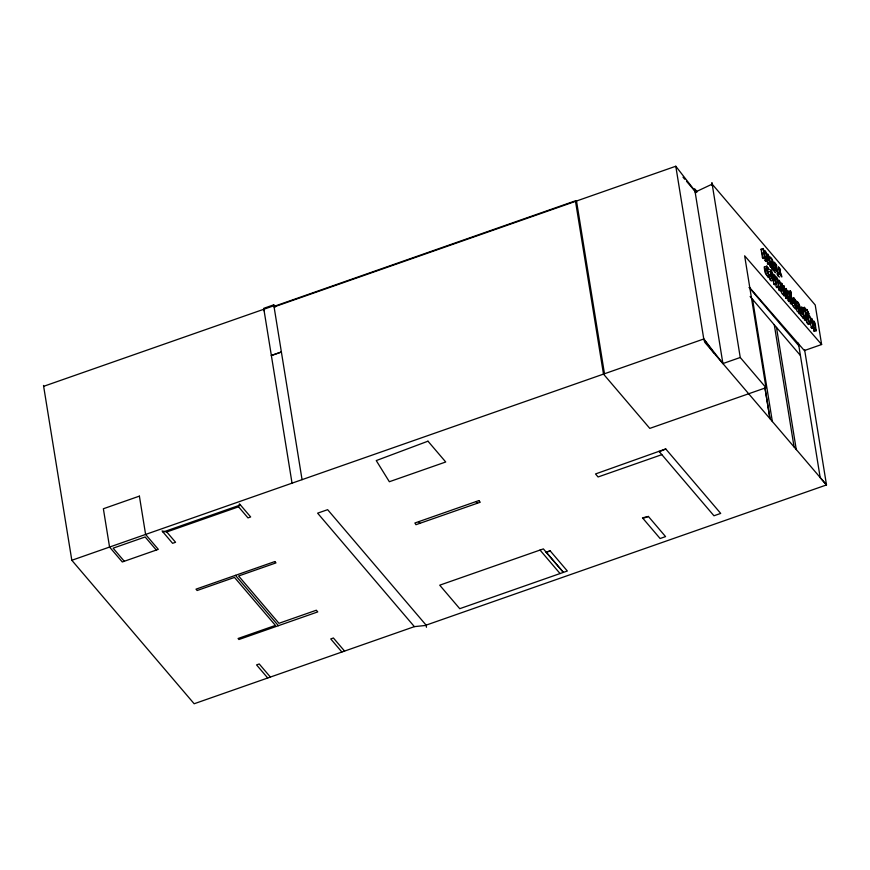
<?xml version="1.0" encoding="UTF-8"?>
<svg xmlns="http://www.w3.org/2000/svg" width="870" height="870" viewBox="0 0 870 870"><rect width="100%" height="100%" fill="white"/><g stroke="black" fill="none" stroke-linecap="round" stroke-linejoin="round"><path stroke-width="1.3" d="M711.649 185.267L711.932 182.667L740.25 357.494L766.002 387.694L649.792 428.388L603.497 374.1L575.429 200.818L274.006 306.403M765.132 268.428L765.176 270.396M772.147 280.673C770.515 282.25 769.069 277.269 768.634 275.921M809.317 324.271C807.697 325.837 806.251 320.856 805.805 319.518M238.543 506.818L239.489 503.86L250.658 516.954L247.983 517.889L238.543 506.818L166.757 531.951L162.081 530.972L172.608 543.315L175.566 542.282L166.757 531.951M783.087 293.538L784.066 295.985L786.067 295.278L785.088 292.842L782.663 294.136L781.978 293.69L780.423 289.775M785.088 292.842C781.967 294.027 782.152 284.512 781.434 282.989L782.163 283.837C782.793 284.599 782.467 293.397 784.86 291.45L783.979 285.958L781.978 286.665M808.534 323.227L807.284 322.259M779.618 277.084L777.987 275.964L777.04 273.419L779.041 272.712C785.164 282.685 773.31 258.075 780.542 270.091C775.181 261.315 786.915 286.534 779.041 272.712M768.177 257.911L770.178 257.205C773.55 257.727 775.736 275.05 773.365 266.568L770.602 267.351L768.786 263.403M773.365 266.568C771.418 266.883 770.298 262.729 770.994 261.207C773.724 264.426 772.408 258.89 770.385 258.477L768.384 259.173L770.298 261.489M797.181 306.479L794.908 302.194L796.909 301.498C800.28 302.01 802.466 319.344 800.096 310.851L797.333 311.634L795.517 307.686M800.096 310.851C798.16 311.177 797.029 307.012 797.725 305.5C800.454 308.719 799.139 303.173 797.116 302.771L795.115 303.467M795.55 306.327L796.3 306.425M695.141 192.15L712.171 184.146L815.223 305L821.628 344.52L804.348 350.566L749.44 287.372M659.351 451.737L665.757 448.963L720.708 513.409L713.965 515.769L659.003 451.323L595.515 473.954L598.082 476.967L661.842 454.651M263.719 308.339L273.724 304.837L275.496 306.903M43.641 386.323L273.887 305.729L302.064 479.685M694.934 190.824L675.794 166.246L274.061 306.925L273.724 304.837M764.328 257.02L765.633 261.424L767.634 260.717L766.905 259.869C767.623 254.834 762.511 245.394 765.187 257.846L763.186 258.553L762.457 257.705L761.087 249.233L763.088 248.526L764.067 250.973C765.056 249.19 766.329 252.963 766.514 253.844C769.45 252.43 769.461 262.196 770.08 263.588L768.079 264.284L766.97 261.065M762.457 257.705L764.458 256.998L765.187 257.846M764.904 260.565L766.905 259.869M767.351 263.436L769.352 262.74L770.08 263.588M770.766 264.121L772.767 263.414C774.224 269.95 769.352 260.097 772.767 263.414M766.938 270.146L768.939 269.439L766.851 265.959A4.285 1.12 70.7 0 0 766.231 266.448L766.774 270.613A5.166 1.359 70.7 0 0 767.775 273.408L770.091 276.334L768.09 277.03L765.774 274.115A5.166 1.359 70.7 0 1 764.773 271.32L764.23 267.155A4.285 1.12 70.7 0 1 764.85 266.666L765.208 266.905M771.364 267.264L772.484 269.569L774.713 268.982M773.212 268.917L773.441 270.331L775.442 269.635C782.75 278.661 771.462 258.401 776.714 265.6C769.471 253.572 781.325 278.193 775.213 268.221L775.442 269.635M777.269 274.833L779.27 274.126M773.832 283.979L775.833 283.272L776.562 284.12L774.55 284.827L773.832 283.979L773.049 279.139C767.383 271.038 773.963 269.504 773.104 279.129M776.279 286.85L778.28 286.143L779.009 287.002L777.008 287.698L776.279 286.85L775.507 282.108M778.726 289.71L780.727 289.014L781.456 289.862L779.444 290.569L778.15 286.165M784.142 289.21L786.154 288.514L787.132 290.95C790.254 289.786 790.058 299.269 790.776 300.803L788.775 301.509L787.698 298.421M788.318 291.613L790.319 290.906L791.037 291.754L791.287 293.299L789.286 293.995M788.568 293.147L790.569 292.45L791.287 293.299M783.348 295.137L785.349 294.43M785.523 297.681L787.524 296.985L788.242 297.834L786.241 298.53L785.131 295.267M788.057 300.661L790.058 299.954L790.776 300.803M790.188 303.151L792.189 302.455L792.907 303.304L790.906 304L789.797 300.737M793.929 301.803L795.93 301.096L793.842 297.627A4.285 1.12 70.7 0 0 793.233 298.116L793.766 302.271A5.166 1.359 70.7 0 0 794.778 305.065L797.083 307.991L795.082 308.698L792.777 305.772A5.166 1.359 70.7 0 1 791.765 302.978M43.5 385.453L71.819 560.28L703.776 338.985L722.905 363.562L740.25 357.494M799.497 307.708C796.083 304.38 800.955 314.233 799.497 307.708L797.246 308.11M802.347 308.067L804.348 307.36L805.065 308.208L805.315 309.753L803.314 310.449M163.016 532.07L240.424 504.959M806.784 309.437L804.783 310.144L806.37 314.026L806.914 314.668L808.915 313.961L806.784 309.437L808.915 313.961M800.063 313.32A5.166 1.359 70.7 0 0 800.781 315.157L803.086 318.083L805.087 317.376L802.782 314.462A5.166 1.359 70.7 0 1 801.77 311.667L801.237 307.501A4.285 1.12 70.7 0 1 801.846 307.012L803.934 310.492L801.933 311.188L801.727 309.905M802.847 311.134L804.848 310.438L805.566 311.286L806.936 319.758L804.935 320.454L802.847 311.134L803.565 311.982M801.444 313.276L799.215 313.853L798.094 311.558M806.37 314.026L808.371 313.33M804.217 319.605L806.218 318.909L806.936 319.758M811.003 327.577L813.004 326.87L813.733 327.718L811.732 328.425L810.416 323.944C801.27 308.578 813.907 314.766 810.394 323.901M813.548 330.546L815.549 329.85L816.267 330.698L814.266 331.394L813.004 327.196M659.003 451.323L665.757 448.963M546.229 552.243L550.166 550.862L567.338 571.003L459.751 608.685L439.72 585.184L543.369 548.894L563.401 572.384L546.186 552.232L550.166 550.862M642.93 518.389L648.4 516.465L665.572 536.605L660.102 538.519L642.462 517.835L648.4 516.465M414.381 626.639L317.615 513.169L327.642 509.679L426.311 625.378L414.381 626.639L194.162 703.754L71.819 560.28M767.416 275.507L768.09 277.03M794.908 302.194L795.539 302.553M769.395 271.766L768.199 271.32L768.395 274.953M792.635 299.019L791.841 298.323A4.285 1.12 70.7 0 0 791.221 298.812M821.628 344.52L744.644 255.813L766.002 387.694M761.087 249.233L761.805 250.081M805.315 309.753L804.348 307.36M783.979 285.958L786.067 295.278M697.196 191.791L694.597 188.736L722.905 363.562M694.836 190.215L696.565 192.248M683.004 177.175L684.755 179.231M686.517 181.286L696.163 192.607M749.103 287.47L798.845 345.792M750.136 296.507L800.411 355.471M540.031 550.058L560.062 573.558M476.02 501.588L477.412 503.23M418.633 521.685L419.992 523.283M344.574 651.086L333.406 637.993L330.741 638.928L341.899 652.021M235.455 575.353L278.389 625.693M270.385 677.056L259.227 663.973L256.563 664.908L267.721 677.991M156.317 550.058L145.159 536.964L113.122 548.176L124.29 561.27M793.94 306.708L793.396 305.892M796.18 303.173L797.268 304.968M675.794 166.246L703.776 338.985L713.846 352.937M777.791 274.757L778.4 275.616M770.32 266.057L769.809 265.143M770.624 279.444L769.874 278.183M772.212 268.362L772.712 269.689M799.128 312.928L798.649 311.764M803.934 310.492C800.813 305.011 802.075 315.386 804.88 316.049L805.087 317.376M795.93 301.096C792.809 295.615 794.071 306.001 796.876 306.664L797.083 307.991M768.939 269.439C765.817 263.958 767.068 274.344 769.874 275.007L770.091 276.334M773.441 270.331L775.279 272.745L775.844 271.918M801.661 315.734L801.139 314.755M778.128 273.224L777.16 271.407M773.811 267.851L774.3 268.732M781.641 292.135L781.227 290.971M812.069 322.966L812.471 324.118M772.941 266.024L773.332 266.916M766.144 273.713L765.469 271.788M770.396 274.257C780.227 296.594 767.96 254.671 770.94 275.997M806.055 312.308L806.914 314.668M796.539 309.437L796.202 308.284M766.078 256.269L766.252 256.846M703.776 338.985L704.776 342.312L826.5 484.938L426.104 625.139L426.452 627.281M807.741 318.322L808.121 319.594M806.457 319.975L806.838 321.237M769.287 276.377L769.656 277.639M772.049 267.982L771.799 266.873M786.991 294.223L787.154 295.071M264.143 310.873L263.86 309.209L292.037 483.165M816.267 330.698C815.549 329.154 815.745 319.681 812.613 320.845L811.634 318.398L813.004 326.87M815.549 329.85C814.907 329.088 815.233 320.301 812.841 322.237L814.266 331.394M804.848 310.438L806.218 318.909M802.879 316.756L803.086 318.083M796.909 301.498L797.116 302.771M804.598 349.686L826.5 484.938L820.203 477.684L798.41 343.139M792.907 303.304L790.819 293.984L792.189 302.455M790.319 290.906L790.569 292.45M790.058 299.954C789.416 299.193 789.753 290.417 787.361 292.342L788.242 297.834M788.383 299.073L788.775 301.509M786.154 288.514L787.524 296.985M785.708 295.245L786.241 298.53M781.456 289.862C780.836 288.481 780.825 278.704 777.889 280.118C777.704 279.237 776.432 275.464 775.442 277.247L774.463 274.811L775.833 283.272M780.727 289.014C781.445 283.979 776.334 274.561 779.009 287.002M778.846 286.872L779.444 290.569M778.28 286.143C778.987 281.108 773.887 271.679 776.562 284.12M770.178 257.205L770.385 258.477M769.352 262.74C770.07 257.705 764.958 248.276 767.634 260.717M767.481 260.587L768.079 264.284M776.486 327.414L796.278 449.627M763.088 248.526L764.458 256.998M774.278 324.728L794.071 446.941M762.261 252.865L762.631 255.138M752.561 299.356L772.353 421.569M765.013 388.15L769.972 418.698L764.937 387.835M576.505 201.013L604.476 373.752M771.244 277.497L771.407 278.857M808.045 315.636C808.752 327.392 813.689 320.541 808.045 315.636M427.975 441.188L376.253 460.578L389.347 481.73L445.723 461.992L427.975 441.188M281.391 352.002L271.375 355.504L281.391 352.002M139.396 496.128L103.367 508.754L109.566 547.056L122.289 561.966L158.318 549.351L145.605 534.441L139.396 496.128M274.822 561.563L196 589.164L197.142 590.502L234.508 577.419L275.442 625.421L238.075 638.504L238.924 639.515L317.757 611.904L316.332 610.229L278.955 623.311L238.597 575.994L275.975 562.901L274.822 561.563M478.859 500.598L414.892 523L415.947 524.697L480.251 502.229L478.859 500.598"/></g></svg>
